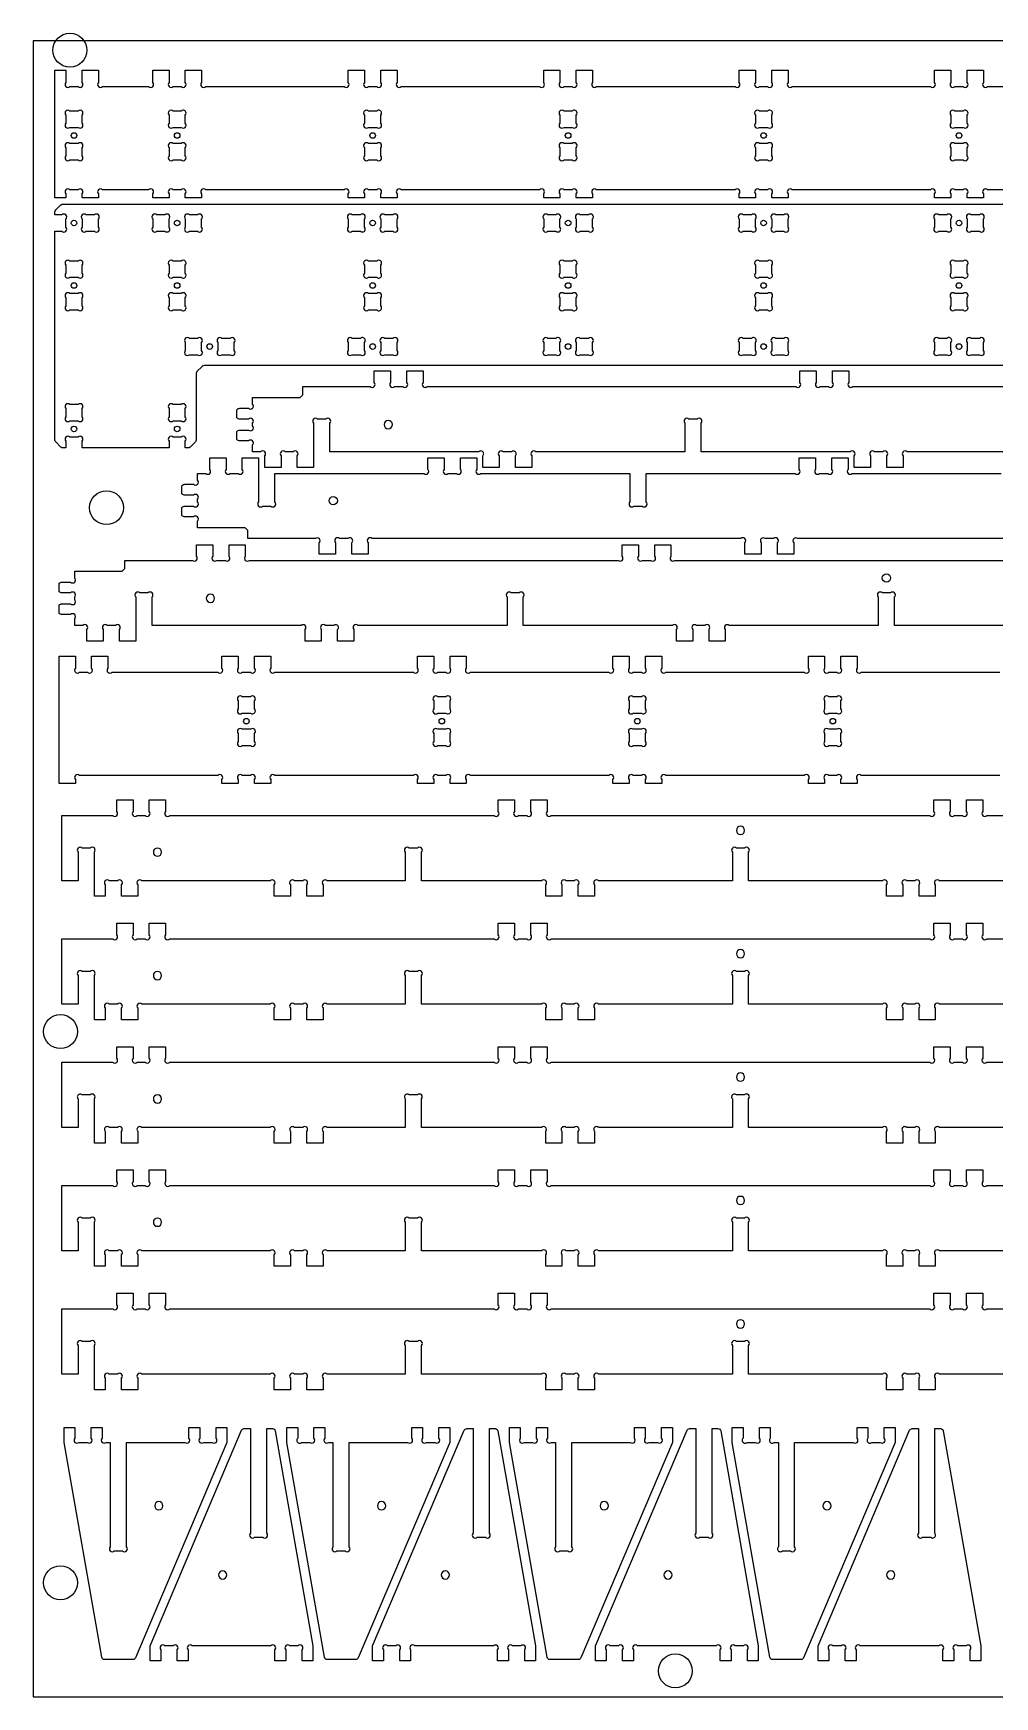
# Model space of a CAD drawing. Extents: x 299 to 2739, y 1266 to 3950.
# Drawn here: x 299 to 1007, y 2725 to 3950 of the extents above; entities that cross this region are included whole.
import ezdxf

# ---------------------------------------------------------------- set-up
doc = ezdxf.new("R2010")
doc.units = 0
for name, color, linetype in [('0_-_SHEET_REF', 250, 'CONTINUOUS'), ('1_-_HOLD_DOWN_DRILL', 40, 'CONTINUOUS'), ('2_-_INSIDE_HOLES_CUTOUT_FO', 3, 'CONTINUOUS'), ('3-_CUTOUT', 7, 'CONTINUOUS')]:
    doc.layers.add(name, color=color, linetype=linetype)

msp = doc.modelspace()

# ---------------------------------------------------------------- linework, layer by layer
at = {"layer": '0_-_SHEET_REF'}
msp.add_lwpolyline([(299, 2725), (2739, 2725), (2739, 3945), (299, 3945)], close=True, dxfattribs=at)
at = {"layer": '1_-_HOLD_DOWN_DRILL'}
for centre in [(326, 3938), (353, 3601), (319, 3215), (319, 2809), (772, 2744)]:
    msp.add_circle(centre, 12.5, dxfattribs=at)
at = {"layer": '2_-_INSIDE_HOLES_CUTOUT_FO'}
for points in [[(843.6, 3891.7, 0.668179), (840, 3893.2), (834, 3893.2, 1), (831, 3890.2), (831, 3884.2, 1), (834, 3881.2), (840, 3881.2, 1), (843, 3884.2), (843, 3890.2, 0.198912)], [(323, 3860.2, 1), (326, 3857.2), (332, 3857.2, 1), (335, 3860.2), (335, 3866.2, 1), (332, 3869.2), (326, 3869.2, 1), (323, 3866.2)], [(411, 3807.7, 1), (414, 3804.7), (420, 3804.7, 1), (423, 3807.7), (423, 3813.7, 1), (420, 3816.7), (414, 3816.7, 1), (411, 3813.7)], [(987, 3807.7, 1), (990, 3804.7), (996, 3804.7, 1), (999, 3807.7), (999, 3813.7, 1), (996, 3816.7), (990, 3816.7, 1), (987, 3813.7)], [(326, 3677, 1), (323, 3674), (323, 3668, 1), (326, 3665), (332, 3665, 1), (335, 3668), (335, 3674, 1), (332, 3677)], [(894.6, 3451.2, 0.198912), (894, 3452.7), (894, 3458.7, 1), (891, 3461.7), (885, 3461.7, 1), (882, 3458.7), (882, 3452.7, 1), (885, 3449.7), (891, 3449.7, 0.668179)], [(450, 3428.7, 1), (453, 3425.7), (459, 3425.7, 1), (462, 3428.7), (462, 3434.7, 1), (459, 3437.7), (453, 3437.7, 1), (450, 3434.7)]]:
    msp.add_lwpolyline(points, format="xyb", close=True, dxfattribs=at)
at = {"layer": '2_-_INSIDE_HOLES_CUTOUT_FO', "extrusion": (0, 0, -1)}
for centre in [(-560.5, 3662.2), (-429.5, 3534.2), (-820, 3363.2), (-390.5, 3347.2), (-820, 3272.4), (-390.5, 3256.3), (-820, 3181.5), (-390.5, 3165.4), (-820, 3090.6), (-390.5, 3074.6), (-820, 2999.7), (-391.5, 2865.7), (-555.6, 2865.7), (-719.6, 2865.7), (-883.7, 2865.7), (-438.5, 2814.7), (-602.6, 2814.7), (-766.6, 2814.7), (-930.7, 2814.7)]:
    msp.add_circle(centre, 3.05, dxfattribs=at)
at = {"layer": '2_-_INSIDE_HOLES_CUTOUT_FO'}
for centre in [(520, 3606.2), (927.5, 3549.2)]:
    msp.add_circle(centre, 3.05, dxfattribs=at)
at = {"layer": '3-_CUTOUT'}
for points in [[(1104, 3835.2), (1002, 3835.2, 1), (999, 3832.2), (999, 3829.2), (987, 3829.2), (987, 3832.2, 1), (984, 3835.2), (978, 3835.2, 1), (975, 3832.2), (975, 3829.2), (963, 3829.2), (963, 3832.2, 1), (960, 3835.2), (858, 3835.2, 1), (855, 3832.2), (855, 3829.2), (843, 3829.2), (843, 3832.2, 1), (840, 3835.2), (834, 3835.2, 1), (831, 3832.2), (831, 3829.2), (819, 3829.2), (819, 3832.2, 1), (816, 3835.2), (714, 3835.2, 1), (711, 3832.2), (711, 3829.2), (699, 3829.2), (699, 3832.2, 1), (696, 3835.2), (690, 3835.2, 1), (687, 3832.2), (687, 3829.2), (675, 3829.2), (675, 3832.2, 1), (672, 3835.2), (570, 3835.2, 1), (567, 3832.2), (567, 3829.2), (555, 3829.2), (555, 3832.2, 1), (552, 3835.2), (546, 3835.2, 1), (543, 3832.2), (543, 3829.2), (531, 3829.2), (531, 3832.2, 1), (528, 3835.2), (426, 3835.2, 1), (423, 3832.2), (423, 3829.2), (411, 3829.2), (411, 3832.2, 1), (408, 3835.2), (402, 3835.2, 1), (399, 3832.2), (399, 3829.2), (387, 3829.2), (387, 3832.2, 1), (384, 3835.2), (350, 3835.2, 1), (347, 3832.2), (347, 3829.2), (335, 3829.2), (335, 3832.2, 1), (332, 3835.2), (326, 3835.2, 1), (323, 3832.2), (323, 3829.2), (315, 3829.2), (315, 3923.2), (323, 3923.2), (323, 3914.2, 1), (326, 3911.2), (332, 3911.2, 1), (335, 3914.2), (335, 3923.2), (347, 3923.2), (347, 3914.2, 1), (350, 3911.2), (384, 3911.2, 1), (387, 3914.2), (387, 3923.2), (399, 3923.2), (399, 3914.2, 1), (402, 3911.2), (408, 3911.2, 1), (411, 3914.2), (411, 3923.2), (423, 3923.2), (423, 3914.2, 1), (426, 3911.2), (528, 3911.2, 1), (531, 3914.2), (531, 3923.2), (543, 3923.2), (543, 3914.2, 1), (546, 3911.2), (552, 3911.2, 1), (555, 3914.2), (555, 3923.2), (567, 3923.2), (567, 3914.2, 1), (570, 3911.2), (672, 3911.2, 1), (675, 3914.2), (675, 3923.2), (687, 3923.2), (687, 3914.2, 1), (690, 3911.2), (696, 3911.2, 1), (699, 3914.2), (699, 3923.2), (711, 3923.2), (711, 3914.2, 1), (714, 3911.2), (816, 3911.2, 1), (819, 3914.2), (819, 3923.2), (831, 3923.2), (831, 3914.2, 1), (834, 3911.2), (840, 3911.2, 1), (843, 3914.2), (843, 3923.2), (855, 3923.2), (855, 3914.2, 1), (858, 3911.2), (960, 3911.2, 1), (963, 3914.2), (963, 3923.2), (975, 3923.2), (975, 3914.2, 1), (978, 3911.2), (984, 3911.2, 1), (987, 3914.2), (987, 3923.2), (999, 3923.2), (999, 3914.2, 1), (1002, 3911.2), (1104, 3911.2, 1)], [(1681.2, 3705.7), (424.8, 3705.7, 0.198912), (423.4, 3705.1), (419.6, 3701.3, 0.198912), (419, 3699.9), (419, 3650.8, -0.198912), (418.4, 3649.4), (414.6, 3645.6, -0.198912), (413.2, 3645), (411, 3645), (411, 3650, 1), (408, 3653), (402, 3653, 1), (399, 3650), (399, 3645), (335, 3645), (335, 3650, 1), (332, 3653), (326, 3653, 1), (323, 3650), (323, 3645), (320.8, 3645, -0.198912), (319.4, 3645.6), (315.6, 3649.4, -0.198912), (315, 3650.8), (315, 3804.7), (320, 3804.7, 1), (323, 3807.7), (323, 3813.7, 1), (320, 3816.7), (315, 3816.7), (315, 3818.9, -0.198912), (315.6, 3820.3), (319.4, 3824.1, -0.198912), (320.8, 3824.7), (1785.2, 3824.7, -0.198912)], [(1052.5, 3642.2), (942.7, 3642.2, 1), (939.8, 3639.2), (939.8, 3630.7), (927.8, 3630.7), (927.8, 3639.2, 1), (924.8, 3642.2), (918.7, 3642.2, 1), (915.8, 3639.2), (915.8, 3630.7), (903.8, 3630.7), (903.8, 3639.2, 1), (900.8, 3642.2), (791, 3642.2), (791, 3663.2, 1), (788, 3666.2), (782, 3666.2, 1), (779, 3663.2), (779, 3642.2), (669.2, 3642.2, 1), (666.2, 3639.2), (666.2, 3630.7), (654.2, 3630.7), (654.2, 3639.2, 1), (651.3, 3642.2), (645.2, 3642.2, 1), (642.2, 3639.2), (642.2, 3630.7), (630.2, 3630.7), (630.2, 3639.2, 1), (627.3, 3642.2), (517.5, 3642.2), (517.5, 3663.2, 1), (514.5, 3666.2), (508.5, 3666.2, 1), (505.5, 3663.2), (505.5, 3630.7), (493.5, 3630.7), (493.5, 3639.2, 1), (490.5, 3642.2), (484.5, 3642.2, 1), (481.5, 3639.2), (481.5, 3630.7), (469.5, 3630.7), (469.5, 3639.2, 1), (466.5, 3642.2), (460.5, 3642.2), (460.5, 3647.2, 1), (457.5, 3650.2), (451.2, 3650.2, -0.198912), (449.1, 3651.1), (449, 3651.2), (449, 3657.2), (449.1, 3657.3, -0.198912), (451.2, 3658.2), (457.5, 3658.2, 1), (460.5, 3661.2), (460.5, 3663.2, 1), (457.5, 3666.2), (451.2, 3666.2, -0.198912), (449.1, 3667.1), (449, 3667.2), (449, 3673.2), (449.1, 3673.3, -0.198912), (451.2, 3674.2), (457.5, 3674.2, 1), (460.5, 3677.2), (460.5, 3682.2), (495.5, 3682.2), (497.5, 3684.2), (497.5, 3690.2), (547.3, 3690.2, 1), (550.2, 3693.2), (550.2, 3701.7), (562.2, 3701.7), (562.2, 3693.2, 1), (565.2, 3690.2), (571.3, 3690.2, 1), (574.2, 3693.2), (574.2, 3701.7), (586.2, 3701.7), (586.2, 3693.2, 1), (589.2, 3690.2), (860.8, 3690.2, 1), (863.8, 3693.2), (863.8, 3701.7), (875.8, 3701.7), (875.8, 3693.2, 1), (878.7, 3690.2), (884.8, 3690.2, 1), (887.8, 3693.2), (887.8, 3701.7), (899.8, 3701.7), (899.8, 3693.2, 1), (902.7, 3690.2), (1214.3, 3690.2, 1)], [(1173.8, 3578.2), (862.2, 3578.2, 1), (859.3, 3575.2), (859.3, 3566.7), (847.3, 3566.7), (847.3, 3575.2, 1), (844.3, 3578.2), (838.2, 3578.2, 1), (835.3, 3575.2), (835.3, 3566.7), (823.3, 3566.7), (823.3, 3575.2, 1), (820.3, 3578.2), (548.7, 3578.2, 1), (545.7, 3575.2), (545.7, 3566.7), (533.7, 3566.7), (533.7, 3575.2, 1), (530.8, 3578.2), (524.7, 3578.2, 1), (521.7, 3575.2), (521.7, 3566.7), (509.7, 3566.7), (509.7, 3575.2, 1), (506.8, 3578.2), (457, 3578.2), (457, 3584.2), (455, 3586.2), (420, 3586.2), (420, 3591.2, 1), (417, 3594.2), (410.7, 3594.2, -0.198912), (408.6, 3595.1), (408.5, 3595.2), (408.5, 3601.2), (408.6, 3601.3, -0.198912), (410.7, 3602.2), (417, 3602.2, 1), (420, 3605.2), (420, 3607.2, 1), (417, 3610.2), (410.7, 3610.2, -0.198912), (408.6, 3611.1), (408.5, 3611.2), (408.5, 3617.2), (408.6, 3617.3, -0.198912), (410.7, 3618.2), (417, 3618.2, 1), (420, 3621.2), (420, 3626.2), (426, 3626.2, 1), (429, 3629.2), (429, 3637.7), (441, 3637.7), (441, 3629.2, 1), (444, 3626.2), (450, 3626.2, 1), (453, 3629.2), (453, 3637.7), (465, 3637.7), (465, 3605.2, 1), (468, 3602.2), (474, 3602.2, 1), (477, 3605.2), (477, 3626.2), (586.8, 3626.2, 1), (589.7, 3629.2), (589.7, 3637.7), (601.7, 3637.7), (601.7, 3629.2, 1), (604.7, 3626.2), (610.8, 3626.2, 1), (613.7, 3629.2), (613.7, 3637.7), (625.7, 3637.7), (625.7, 3629.2, 1), (628.7, 3626.2), (738.5, 3626.2), (738.5, 3605.2, 1), (741.5, 3602.2), (747.5, 3602.2, 1), (750.5, 3605.2), (750.5, 3626.2), (860.3, 3626.2, 1), (863.3, 3629.2), (863.3, 3637.7), (875.3, 3637.7), (875.3, 3629.2, 1), (878.2, 3626.2), (884.3, 3626.2, 1), (887.3, 3629.2), (887.3, 3637.7), (899.3, 3637.7), (899.3, 3629.2, 1), (902.2, 3626.2), (1012, 3626.2)], [(1043.3, 3514.2), (933.5, 3514.2), (933.5, 3535.2, 1), (930.5, 3538.2), (924.5, 3538.2, 1), (921.5, 3535.2), (921.5, 3514.2), (811.7, 3514.2, 1), (808.8, 3511.2), (808.8, 3502.7), (796.8, 3502.7), (796.8, 3511.2, 1), (793.8, 3514.2), (787.7, 3514.2, 1), (784.8, 3511.2), (784.8, 3502.7), (772.8, 3502.7), (772.8, 3511.2, 1), (769.8, 3514.2), (660, 3514.2), (660, 3535.2, 1), (657, 3538.2), (651, 3538.2, 1), (648, 3535.2), (648, 3514.2), (538.2, 3514.2, 1), (535.2, 3511.2), (535.2, 3502.7), (523.2, 3502.7), (523.2, 3511.2, 1), (520.3, 3514.2), (514.2, 3514.2, 1), (511.2, 3511.2), (511.2, 3502.7), (499.2, 3502.7), (499.2, 3511.2, 1), (496.3, 3514.2), (386.5, 3514.2), (386.5, 3535.2, 1), (383.5, 3538.2), (377.5, 3538.2, 1), (374.5, 3535.2), (374.5, 3502.7), (362.5, 3502.7), (362.5, 3511.2, 1), (359.5, 3514.2), (353.5, 3514.2, 1), (350.5, 3511.2), (350.5, 3502.7), (338.5, 3502.7), (338.5, 3511.2, 1), (335.5, 3514.2), (329.5, 3514.2), (329.5, 3519.2, 1), (326.5, 3522.2), (320.2, 3522.2, -0.198912), (318.1, 3523.1), (318, 3523.2), (318, 3529.2), (318.1, 3529.3, -0.198912), (320.2, 3530.2), (326.5, 3530.2, 1), (329.5, 3533.2), (329.5, 3535.2, 1), (326.5, 3538.2), (320.2, 3538.2, -0.198912), (318.1, 3539.1), (318, 3539.2), (318, 3545.2), (318.1, 3545.3, -0.198912), (320.2, 3546.2), (326.5, 3546.2, 1), (329.5, 3549.2), (329.5, 3554.2), (364.5, 3554.2), (366.5, 3556.2), (366.5, 3562.2), (416.3, 3562.2, 1), (419.2, 3565.2), (419.2, 3573.7), (431.2, 3573.7), (431.2, 3565.2, 1), (434.2, 3562.2), (440.3, 3562.2, 1), (443.2, 3565.2), (443.2, 3573.7), (455.2, 3573.7), (455.2, 3565.2, 1), (458.2, 3562.2), (729.8, 3562.2, 1), (732.8, 3565.2), (732.8, 3573.7), (744.8, 3573.7), (744.8, 3565.2, 1), (747.7, 3562.2), (753.8, 3562.2, 1), (756.8, 3565.2), (756.8, 3573.7), (768.8, 3573.7), (768.8, 3565.2, 1), (771.7, 3562.2), (1083.3, 3562.2, 1)], [(1011, 3403.7), (909, 3403.7, 1), (906, 3400.7), (906, 3397.7), (894, 3397.7), (894, 3400.7, 1), (891, 3403.7), (885, 3403.7, 1), (882, 3400.7), (882, 3397.7), (870, 3397.7), (870, 3400.7, 1), (867, 3403.7), (765, 3403.7, 1), (762, 3400.7), (762, 3397.7), (750, 3397.7), (750, 3400.7, 1), (747, 3403.7), (741, 3403.7, 1), (738, 3400.7), (738, 3397.7), (726, 3397.7), (726, 3400.7, 1), (723, 3403.7), (621, 3403.7, 1), (618, 3400.7), (618, 3397.7), (606, 3397.7), (606, 3400.7, 1), (603, 3403.7), (597, 3403.7, 1), (594, 3400.7), (594, 3397.7), (582, 3397.7), (582, 3400.7, 1), (579, 3403.7), (477, 3403.7, 1), (474, 3400.7), (474, 3397.7), (462, 3397.7), (462, 3400.7, 1), (459, 3403.7), (453, 3403.7, 1), (450, 3400.7), (450, 3397.7), (438, 3397.7), (438, 3400.7, 1), (435, 3403.7), (333, 3403.7, 1), (330, 3400.7), (330, 3397.7), (318, 3397.7), (318, 3491.7), (330, 3491.7), (330, 3482.7, 1), (333, 3479.7), (339, 3479.7, 1), (342, 3482.7), (342, 3491.7), (354, 3491.7), (354, 3482.7, 1), (357, 3479.7), (435, 3479.7, 1), (438, 3482.7), (438, 3491.7), (450, 3491.7), (450, 3482.7, 1), (453, 3479.7), (459, 3479.7, 1), (462, 3482.7), (462, 3491.7), (474, 3491.7), (474, 3482.7, 1), (477, 3479.7), (579, 3479.7, 1), (582, 3482.7), (582, 3491.7), (594, 3491.7), (594, 3482.7, 1), (597, 3479.7), (603, 3479.7, 1), (606, 3482.7), (606, 3491.7), (618, 3491.7), (618, 3482.7, 1), (621, 3479.7), (723, 3479.7, 1), (726, 3482.7), (726, 3491.7), (738, 3491.7), (738, 3482.7, 1), (741, 3479.7), (747, 3479.7, 1), (750, 3482.7), (750, 3491.7), (762, 3491.7), (762, 3482.7, 1), (765, 3479.7), (867, 3479.7, 1), (870, 3482.7), (870, 3491.7), (882, 3491.7), (882, 3482.7, 1), (885, 3479.7), (891, 3479.7, 1), (894, 3482.7), (894, 3491.7), (906, 3491.7), (906, 3482.7, 1), (909, 3479.7), (1011, 3479.7, 1)], [(1055, 3326.2), (966.5, 3326.2, 1), (963.5, 3323.2), (963.5, 3314.7), (951.5, 3314.7), (951.5, 3323.2, 1), (948.5, 3326.2), (942.5, 3326.2, 1), (939.5, 3323.2), (939.5, 3314.7), (927.5, 3314.7), (927.5, 3323.2, 1), (924.5, 3326.2), (826, 3326.2), (826, 3347.2, 1), (823, 3350.2), (817, 3350.2, 1), (814, 3347.2), (814, 3326.2), (715.5, 3326.2, 1), (712.5, 3323.2), (712.5, 3314.7), (700.5, 3314.7), (700.5, 3323.2, 1), (697.5, 3326.2), (691.5, 3326.2, 1), (688.5, 3323.2), (688.5, 3314.7), (676.5, 3314.7), (676.5, 3323.2, 1), (673.5, 3326.2), (585, 3326.2), (585, 3347.2, 1), (582, 3350.2), (576, 3350.2, 1), (573, 3347.2), (573, 3326.2), (515.5, 3326.2, 1), (512.5, 3323.2), (512.5, 3314.7), (500.5, 3314.7), (500.5, 3323.2, 1), (497.5, 3326.2), (491.5, 3326.2, 1), (488.5, 3323.2), (488.5, 3314.7), (476.5, 3314.7), (476.5, 3323.2, 1), (473.5, 3326.2), (379, 3326.2, 1), (376, 3323.2), (376, 3314.7), (364, 3314.7), (364, 3323.2, 1), (361, 3326.2), (355, 3326.2, 1), (352, 3323.2), (352, 3314.7), (344, 3314.7), (344, 3347.2, 1), (341, 3350.2), (335, 3350.2, 1), (332, 3347.2), (332, 3326.2), (320, 3326.2), (320, 3374.2), (357.5, 3374.2, 1), (360.5, 3377.2), (360.5, 3385.7), (372.5, 3385.7), (372.5, 3377.2, 1), (375.5, 3374.2), (381.5, 3374.2, 1), (384.5, 3377.2), (384.5, 3385.7), (396.5, 3385.7), (396.5, 3377.2, 1), (399.5, 3374.2), (638.5, 3374.2, 1), (641.5, 3377.2), (641.5, 3385.7), (653.5, 3385.7), (653.5, 3377.2, 1), (656.5, 3374.2), (662.5, 3374.2, 1), (665.5, 3377.2), (665.5, 3385.7), (677.5, 3385.7), (677.5, 3377.2, 1), (680.5, 3374.2), (959.5, 3374.2, 1), (962.5, 3377.2), (962.5, 3385.7), (974.5, 3385.7), (974.5, 3377.2, 1), (977.5, 3374.2), (983.5, 3374.2, 1), (986.5, 3377.2), (986.5, 3385.7), (998.5, 3385.7), (998.5, 3377.2, 1), (1001.5, 3374.2), (1240.5, 3374.2, 1)], [(1055, 3235.3), (966.5, 3235.3, 1), (963.5, 3232.3), (963.5, 3223.8), (951.5, 3223.8), (951.5, 3232.3, 1), (948.5, 3235.3), (942.5, 3235.3, 1), (939.5, 3232.3), (939.5, 3223.8), (927.5, 3223.8), (927.5, 3232.3, 1), (924.5, 3235.3), (826, 3235.3), (826, 3256.3, 1), (823, 3259.3), (817, 3259.3, 1), (814, 3256.3), (814, 3235.3), (715.5, 3235.3, 1), (712.5, 3232.3), (712.5, 3223.8), (700.5, 3223.8), (700.5, 3232.3, 1), (697.5, 3235.3), (691.5, 3235.3, 1), (688.5, 3232.3), (688.5, 3223.8), (676.5, 3223.8), (676.5, 3232.3, 1), (673.5, 3235.3), (585, 3235.3), (585, 3256.3, 1), (582, 3259.3), (576, 3259.3, 1), (573, 3256.3), (573, 3235.3), (515.5, 3235.3, 1), (512.5, 3232.3), (512.5, 3223.8), (500.5, 3223.8), (500.5, 3232.3, 1), (497.5, 3235.3), (491.5, 3235.3, 1), (488.5, 3232.3), (488.5, 3223.8), (476.5, 3223.8), (476.5, 3232.3, 1), (473.5, 3235.3), (379, 3235.3, 1), (376, 3232.3), (376, 3223.8), (364, 3223.8), (364, 3232.3, 1), (361, 3235.3), (355, 3235.3, 1), (352, 3232.3), (352, 3223.8), (344, 3223.8), (344, 3256.3, 1), (341, 3259.3), (335, 3259.3, 1), (332, 3256.3), (332, 3235.3), (320, 3235.3), (320, 3283.3), (357.5, 3283.3, 1), (360.5, 3286.3), (360.5, 3294.8), (372.5, 3294.8), (372.5, 3286.3, 1), (375.5, 3283.3), (381.5, 3283.3, 1), (384.5, 3286.3), (384.5, 3294.8), (396.5, 3294.8), (396.5, 3286.3, 1), (399.5, 3283.3), (638.5, 3283.3, 1), (641.5, 3286.3), (641.5, 3294.8), (653.5, 3294.8), (653.5, 3286.3, 1), (656.5, 3283.3), (662.5, 3283.3, 1), (665.5, 3286.3), (665.5, 3294.8), (677.5, 3294.8), (677.5, 3286.3, 1), (680.5, 3283.3), (959.5, 3283.3, 1), (962.5, 3286.3), (962.5, 3294.8), (974.5, 3294.8), (974.5, 3286.3, 1), (977.5, 3283.3), (983.5, 3283.3, 1), (986.5, 3286.3), (986.5, 3294.8), (998.5, 3294.8), (998.5, 3286.3, 1), (1001.5, 3283.3), (1240.5, 3283.3, 1)], [(1055, 3144.4), (966.5, 3144.4, 1), (963.5, 3141.5), (963.5, 3132.9), (951.5, 3132.9), (951.5, 3141.5, 1), (948.5, 3144.4), (942.5, 3144.4, 1), (939.5, 3141.5), (939.5, 3132.9), (927.5, 3132.9), (927.5, 3141.5, 1), (924.5, 3144.4), (826, 3144.4), (826, 3165.5, 1), (823, 3168.4), (817, 3168.4, 1), (814, 3165.5), (814, 3144.4), (715.5, 3144.4, 1), (712.5, 3141.5), (712.5, 3132.9), (700.5, 3132.9), (700.5, 3141.5, 1), (697.5, 3144.4), (691.5, 3144.4, 1), (688.5, 3141.5), (688.5, 3132.9), (676.5, 3132.9), (676.5, 3141.5, 1), (673.5, 3144.4), (585, 3144.4), (585, 3165.5, 1), (582, 3168.4), (576, 3168.4, 1), (573, 3165.5), (573, 3144.4), (515.5, 3144.4, 1), (512.5, 3141.5), (512.5, 3132.9), (500.5, 3132.9), (500.5, 3141.5, 1), (497.5, 3144.4), (491.5, 3144.4, 1), (488.5, 3141.5), (488.5, 3132.9), (476.5, 3132.9), (476.5, 3141.5, 1), (473.5, 3144.4), (379, 3144.4, 1), (376, 3141.5), (376, 3132.9), (364, 3132.9), (364, 3141.5, 1), (361, 3144.4), (355, 3144.4, 1), (352, 3141.5), (352, 3132.9), (344, 3132.9), (344, 3165.5, 1), (341, 3168.4), (335, 3168.4, 1), (332, 3165.5), (332, 3144.4), (320, 3144.4), (320, 3192.4), (357.5, 3192.4, 1), (360.5, 3195.4), (360.5, 3203.9), (372.5, 3203.9), (372.5, 3195.4, 1), (375.5, 3192.4), (381.5, 3192.4, 1), (384.5, 3195.4), (384.5, 3203.9), (396.5, 3203.9), (396.5, 3195.4, 1), (399.5, 3192.4), (638.5, 3192.4, 1), (641.5, 3195.4), (641.5, 3203.9), (653.5, 3203.9), (653.5, 3195.4, 1), (656.5, 3192.4), (662.5, 3192.4, 1), (665.5, 3195.4), (665.5, 3203.9), (677.5, 3203.9), (677.5, 3195.4, 1), (680.5, 3192.4), (959.5, 3192.4, 1), (962.5, 3195.4), (962.5, 3203.9), (974.5, 3203.9), (974.5, 3195.4, 1), (977.5, 3192.4), (983.5, 3192.4, 1), (986.5, 3195.4), (986.5, 3203.9), (998.5, 3203.9), (998.5, 3195.4, 1), (1001.5, 3192.4), (1240.5, 3192.4, 1)], [(1055, 3053.6), (966.5, 3053.6, 1), (963.5, 3050.6), (963.5, 3042.1), (951.5, 3042.1), (951.5, 3050.6, 1), (948.5, 3053.6), (942.5, 3053.6, 1), (939.5, 3050.6), (939.5, 3042.1), (927.5, 3042.1), (927.5, 3050.6, 1), (924.5, 3053.6), (826, 3053.6), (826, 3074.6, 1), (823, 3077.6), (817, 3077.6, 1), (814, 3074.6), (814, 3053.6), (715.5, 3053.6, 1), (712.5, 3050.6), (712.5, 3042.1), (700.5, 3042.1), (700.5, 3050.6, 1), (697.5, 3053.6), (691.5, 3053.6, 1), (688.5, 3050.6), (688.5, 3042.1), (676.5, 3042.1), (676.5, 3050.6, 1), (673.5, 3053.6), (585, 3053.6), (585, 3074.6, 1), (582, 3077.6), (576, 3077.6, 1), (573, 3074.6), (573, 3053.6), (515.5, 3053.6, 1), (512.5, 3050.6), (512.5, 3042.1), (500.5, 3042.1), (500.5, 3050.6, 1), (497.5, 3053.6), (491.5, 3053.6, 1), (488.5, 3050.6), (488.5, 3042.1), (476.5, 3042.1), (476.5, 3050.6, 1), (473.5, 3053.6), (379, 3053.6, 1), (376, 3050.6), (376, 3042.1), (364, 3042.1), (364, 3050.6, 1), (361, 3053.6), (355, 3053.6, 1), (352, 3050.6), (352, 3042.1), (344, 3042.1), (344, 3074.6, 1), (341, 3077.6), (335, 3077.6, 1), (332, 3074.6), (332, 3053.6), (320, 3053.6), (320, 3101.6), (357.5, 3101.6, 1), (360.5, 3104.5), (360.5, 3113.1), (372.5, 3113.1), (372.5, 3104.5, 1), (375.5, 3101.6), (381.5, 3101.6, 1), (384.5, 3104.5), (384.5, 3113.1), (396.5, 3113.1), (396.5, 3104.5, 1), (399.5, 3101.6), (638.5, 3101.6, 1), (641.5, 3104.5), (641.5, 3113.1), (653.5, 3113.1), (653.5, 3104.5, 1), (656.5, 3101.6), (662.5, 3101.6, 1), (665.5, 3104.5), (665.5, 3113.1), (677.5, 3113.1), (677.5, 3104.5, 1), (680.5, 3101.6), (959.5, 3101.6, 1), (962.5, 3104.5), (962.5, 3113.1), (974.5, 3113.1), (974.5, 3104.5, 1), (977.5, 3101.6), (983.5, 3101.6, 1), (986.5, 3104.5), (986.5, 3113.1), (998.5, 3113.1), (998.5, 3104.5, 1), (1001.5, 3101.6), (1240.5, 3101.6, 1)], [(1055, 2962.7), (966.5, 2962.7, 1), (963.5, 2959.7), (963.5, 2951.2), (951.5, 2951.2), (951.5, 2959.7, 1), (948.5, 2962.7), (942.5, 2962.7, 1), (939.5, 2959.7), (939.5, 2951.2), (927.5, 2951.2), (927.5, 2959.7, 1), (924.5, 2962.7), (826, 2962.7), (826, 2983.7, 1), (823, 2986.7), (817, 2986.7, 1), (814, 2983.7), (814, 2962.7), (715.5, 2962.7, 1), (712.5, 2959.7), (712.5, 2951.2), (700.5, 2951.2), (700.5, 2959.7, 1), (697.5, 2962.7), (691.5, 2962.7, 1), (688.5, 2959.7), (688.5, 2951.2), (676.5, 2951.2), (676.5, 2959.7, 1), (673.5, 2962.7), (585, 2962.7), (585, 2983.7, 1), (582, 2986.7), (576, 2986.7, 1), (573, 2983.7), (573, 2962.7), (515.5, 2962.7, 1), (512.5, 2959.7), (512.5, 2951.2), (500.5, 2951.2), (500.5, 2959.7, 1), (497.5, 2962.7), (491.5, 2962.7, 1), (488.5, 2959.7), (488.5, 2951.2), (476.5, 2951.2), (476.5, 2959.7, 1), (473.5, 2962.7), (379, 2962.7, 1), (376, 2959.7), (376, 2951.2), (364, 2951.2), (364, 2959.7, 1), (361, 2962.7), (355, 2962.7, 1), (352, 2959.7), (352, 2951.2), (344, 2951.2), (344, 2983.7, 1), (341, 2986.7), (335, 2986.7, 1), (332, 2983.7), (332, 2962.7), (320, 2962.7), (320, 3010.7), (357.5, 3010.7, 1), (360.5, 3013.7), (360.5, 3022.2), (372.5, 3022.2), (372.5, 3013.7, 1), (375.5, 3010.7), (381.5, 3010.7, 1), (384.5, 3013.7), (384.5, 3022.2), (396.5, 3022.2), (396.5, 3013.7, 1), (399.5, 3010.7), (638.5, 3010.7, 1), (641.5, 3013.7), (641.5, 3022.2), (653.5, 3022.2), (653.5, 3013.7, 1), (656.5, 3010.7), (662.5, 3010.7, 1), (665.5, 3013.7), (665.5, 3022.2), (677.5, 3022.2), (677.5, 3013.7, 1), (680.5, 3010.7), (959.5, 3010.7, 1), (962.5, 3013.7), (962.5, 3022.2), (974.5, 3022.2), (974.5, 3013.7, 1), (977.5, 3010.7), (983.5, 3010.7, 1), (986.5, 3013.7), (986.5, 3022.2), (998.5, 3022.2), (998.5, 3013.7, 1), (1001.5, 3010.7), (1240.5, 3010.7, 1)]]:
    msp.add_lwpolyline(points, format="xyb", dxfattribs=at)
for points in [[(326, 3893.2, 1), (323, 3890.2), (323, 3884.2, 1), (326, 3881.2), (332, 3881.2, 1), (335, 3884.2), (335, 3890.2, 1), (332, 3893.2)], [(411.6, 3891.7, 0.668179), (408, 3893.2), (402, 3893.2, 1), (399, 3890.2), (399, 3884.2, 1), (402, 3881.2), (408, 3881.2, 1), (411, 3884.2), (411, 3890.2, 0.198912)], [(555.6, 3891.7, 0.668179), (552, 3893.2), (546, 3893.2, 1), (543, 3890.2), (543, 3884.2, 1), (546, 3881.2), (552, 3881.2, 1), (555, 3884.2), (555, 3890.2, 0.198912)], [(699.6, 3891.7, 0.668179), (696, 3893.2), (690, 3893.2, 1), (687, 3890.2), (687, 3884.2, 1), (690, 3881.2), (696, 3881.2, 1), (699, 3884.2), (699, 3890.2, 0.198912)], [(987.6, 3891.7, 0.668179), (984, 3893.2), (978, 3893.2, 1), (975, 3890.2), (975, 3884.2, 1), (978, 3881.2), (984, 3881.2, 1), (987, 3884.2), (987, 3890.2, 0.198912)], [(402, 3869.2, 1), (399, 3866.2), (399, 3860.2, 1), (402, 3857.2), (408, 3857.2, 1), (411, 3860.2), (411, 3866.2, 1), (408, 3869.2)], [(546, 3869.2, 1), (543, 3866.2), (543, 3860.2, 1), (546, 3857.2), (552, 3857.2, 1), (555, 3860.2), (555, 3866.2, 1), (552, 3869.2)], [(690, 3869.2, 1), (687, 3866.2), (687, 3860.2, 1), (690, 3857.2), (696, 3857.2, 1), (699, 3860.2), (699, 3866.2, 1), (696, 3869.2)], [(834, 3869.2, 1), (831, 3866.2), (831, 3860.2, 1), (834, 3857.2), (840, 3857.2, 1), (843, 3860.2), (843, 3866.2, 1), (840, 3869.2)], [(978, 3869.2, 1), (975, 3866.2), (975, 3860.2, 1), (978, 3857.2), (984, 3857.2, 1), (987, 3860.2), (987, 3866.2, 1), (984, 3869.2)], [(335, 3807.7, 1), (338, 3804.7), (344, 3804.7, 1), (347, 3807.7), (347, 3813.7, 1), (344, 3816.7), (338, 3816.7, 1), (335, 3813.7)], [(399.6, 3806.2, 0.198912), (399, 3807.7), (399, 3813.7, 1), (396, 3816.7), (390, 3816.7, 1), (387, 3813.7), (387, 3807.7, 1), (390, 3804.7), (396, 3804.7, 0.668179)], [(543.6, 3806.2, 0.198912), (543, 3807.7), (543, 3813.7, 1), (540, 3816.7), (534, 3816.7, 1), (531, 3813.7), (531, 3807.7, 1), (534, 3804.7), (540, 3804.7, 0.668179)], [(555, 3807.7, 1), (558, 3804.7), (564, 3804.7, 1), (567, 3807.7), (567, 3813.7, 1), (564, 3816.7), (558, 3816.7, 1), (555, 3813.7)], [(687.6, 3806.2, 0.198912), (687, 3807.7), (687, 3813.7, 1), (684, 3816.7), (678, 3816.7, 1), (675, 3813.7), (675, 3807.7, 1), (678, 3804.7), (684, 3804.7, 0.668179)], [(699, 3807.7, 1), (702, 3804.7), (708, 3804.7, 1), (711, 3807.7), (711, 3813.7, 1), (708, 3816.7), (702, 3816.7, 1), (699, 3813.7)], [(831.6, 3806.2, 0.198912), (831, 3807.7), (831, 3813.7, 1), (828, 3816.7), (822, 3816.7, 1), (819, 3813.7), (819, 3807.7, 1), (822, 3804.7), (828, 3804.7, 0.668179)], [(843, 3807.7, 1), (846, 3804.7), (852, 3804.7, 1), (855, 3807.7), (855, 3813.7, 1), (852, 3816.7), (846, 3816.7, 1), (843, 3813.7)], [(975.6, 3806.2, 0.198912), (975, 3807.7), (975, 3813.7, 1), (972, 3816.7), (966, 3816.7, 1), (963, 3813.7), (963, 3807.7, 1), (966, 3804.7), (972, 3804.7, 0.668179)], [(326, 3782.7, 1), (323, 3779.7), (323, 3773.7, 1), (326, 3770.7), (332, 3770.7, 1), (335, 3773.7), (335, 3779.7, 1), (332, 3782.7)], [(411.6, 3772.2, 0.198912), (411, 3773.7), (411, 3779.7, 1), (408, 3782.7), (402, 3782.7, 1), (399, 3779.7), (399, 3773.7, 1), (402, 3770.7), (408, 3770.7, 0.668179)], [(555.6, 3772.2, 0.198912), (555, 3773.7), (555, 3779.7, 1), (552, 3782.7), (546, 3782.7, 1), (543, 3779.7), (543, 3773.7, 1), (546, 3770.7), (552, 3770.7, 0.668179)], [(699.6, 3772.2, 0.198912), (699, 3773.7), (699, 3779.7, 1), (696, 3782.7), (690, 3782.7, 1), (687, 3779.7), (687, 3773.7, 1), (690, 3770.7), (696, 3770.7, 0.668179)], [(843.6, 3772.2, 0.198912), (843, 3773.7), (843, 3779.7, 1), (840, 3782.7), (834, 3782.7, 1), (831, 3779.7), (831, 3773.7, 1), (834, 3770.7), (840, 3770.7, 0.668179)], [(987.6, 3772.2, 0.198912), (987, 3773.7), (987, 3779.7, 1), (984, 3782.7), (978, 3782.7, 1), (975, 3779.7), (975, 3773.7, 1), (978, 3770.7), (984, 3770.7, 0.668179)], [(326, 3758.7, 1), (323, 3755.7), (323, 3749.7, 1), (326, 3746.7), (332, 3746.7, 1), (335, 3749.7), (335, 3755.7, 1), (332, 3758.7)], [(411.6, 3748.2, 0.198912), (411, 3749.7), (411, 3755.7, 1), (408, 3758.7), (402, 3758.7, 1), (399, 3755.7), (399, 3749.7, 1), (402, 3746.7), (408, 3746.7, 0.668179)], [(555.6, 3748.2, 0.198912), (555, 3749.7), (555, 3755.7, 1), (552, 3758.7), (546, 3758.7, 1), (543, 3755.7), (543, 3749.7, 1), (546, 3746.7), (552, 3746.7, 0.668179)], [(699.6, 3748.2, 0.198912), (699, 3749.7), (699, 3755.7, 1), (696, 3758.7), (690, 3758.7, 1), (687, 3755.7), (687, 3749.7, 1), (690, 3746.7), (696, 3746.7, 0.668179)], [(843.6, 3748.2, 0.198912), (843, 3749.7), (843, 3755.7, 1), (840, 3758.7), (834, 3758.7, 1), (831, 3755.7), (831, 3749.7, 1), (834, 3746.7), (840, 3746.7, 0.668179)], [(987.6, 3748.2, 0.198912), (987, 3749.7), (987, 3755.7, 1), (984, 3758.7), (978, 3758.7, 1), (975, 3755.7), (975, 3749.7, 1), (978, 3746.7), (984, 3746.7, 0.668179)], [(414, 3725.7, 1), (411, 3722.7), (411, 3716.7, 1), (414, 3713.7), (420, 3713.7, 1), (423, 3716.7), (423, 3722.7, 1), (420, 3725.7)], [(438, 3725.7, 1), (435, 3722.7), (435, 3716.7, 1), (438, 3713.7), (444, 3713.7, 1), (447, 3716.7), (447, 3722.7, 1), (444, 3725.7)], [(543.6, 3724.2, 0.668179), (540, 3725.7), (534, 3725.7, 1), (531, 3722.7), (531, 3716.7, 1), (534, 3713.7), (540, 3713.7, 1), (543, 3716.7), (543, 3722.7, 0.198912)], [(558, 3725.7, 1), (555, 3722.7), (555, 3716.7, 1), (558, 3713.7), (564, 3713.7, 1), (567, 3716.7), (567, 3722.7, 1), (564, 3725.7)], [(687.6, 3724.2, 0.668179), (684, 3725.7), (678, 3725.7, 1), (675, 3722.7), (675, 3716.7, 1), (678, 3713.7), (684, 3713.7, 1), (687, 3716.7), (687, 3722.7, 0.198912)], [(702, 3725.7, 1), (699, 3722.7), (699, 3716.7, 1), (702, 3713.7), (708, 3713.7, 1), (711, 3716.7), (711, 3722.7, 1), (708, 3725.7)], [(831.6, 3724.2, 0.668179), (828, 3725.7), (822, 3725.7, 1), (819, 3722.7), (819, 3716.7, 1), (822, 3713.7), (828, 3713.7, 1), (831, 3716.7), (831, 3722.7, 0.198912)], [(846, 3725.7, 1), (843, 3722.7), (843, 3716.7, 1), (846, 3713.7), (852, 3713.7, 1), (855, 3716.7), (855, 3722.7, 1), (852, 3725.7)], [(975.6, 3724.2, 0.668179), (972, 3725.7), (966, 3725.7, 1), (963, 3722.7), (963, 3716.7, 1), (966, 3713.7), (972, 3713.7, 1), (975, 3716.7), (975, 3722.7, 0.198912)], [(990, 3725.7, 1), (987, 3722.7), (987, 3716.7, 1), (990, 3713.7), (996, 3713.7, 1), (999, 3716.7), (999, 3722.7, 1), (996, 3725.7)], [(402, 3677, 1), (399, 3674), (399, 3668, 1), (402, 3665), (408, 3665, 1), (411, 3668), (411, 3674, 1), (408, 3677)], [(462.6, 3451.2, 0.198912), (462, 3452.7), (462, 3458.7, 1), (459, 3461.7), (453, 3461.7, 1), (450, 3458.7), (450, 3452.7, 1), (453, 3449.7), (459, 3449.7, 0.668179)], [(606.6, 3451.2, 0.198912), (606, 3452.7), (606, 3458.7, 1), (603, 3461.7), (597, 3461.7, 1), (594, 3458.7), (594, 3452.7, 1), (597, 3449.7), (603, 3449.7, 0.668179)], [(750.6, 3451.2, 0.198912), (750, 3452.7), (750, 3458.7, 1), (747, 3461.7), (741, 3461.7, 1), (738, 3458.7), (738, 3452.7, 1), (741, 3449.7), (747, 3449.7, 0.668179)], [(594, 3428.7, 1), (597, 3425.7), (603, 3425.7, 1), (606, 3428.7), (606, 3434.7, 1), (603, 3437.7), (597, 3437.7, 1), (594, 3434.7)], [(738, 3428.7, 1), (741, 3425.7), (747, 3425.7, 1), (750, 3428.7), (750, 3434.7, 1), (747, 3437.7), (741, 3437.7, 1), (738, 3434.7)], [(882, 3428.7, 1), (885, 3425.7), (891, 3425.7, 1), (894, 3428.7), (894, 3434.7, 1), (891, 3437.7), (885, 3437.7, 1), (882, 3434.7)], [(374.2, 2753.6, -0.300845), (372.4, 2752.4), (351.4, 2752.4, -0.364335), (349.4, 2754.1), (321.7, 2912.4), (321.7, 2923.4), (329.7, 2923.4), (329.7, 2915.4, 1), (332.7, 2912.4), (338.7, 2912.4, 1), (341.7, 2915.4), (341.7, 2923.4), (349.7, 2923.4), (349.7, 2915.4, 1), (352.7, 2912.4), (355.7, 2912.4), (355.7, 2835.4, 1), (358.7, 2832.4), (364.7, 2832.4, 1), (367.7, 2835.4), (367.7, 2912.4), (410.7, 2912.4, 1), (413.7, 2915.4), (413.7, 2923.4), (421.7, 2923.4), (421.7, 2915.4, 1), (424.7, 2912.4), (430.7, 2912.4, 1), (433.7, 2915.4), (433.7, 2923.4), (441.7, 2923.4), (441.7, 2912.4)], [(452.5, 2921.3, -0.300845), (454.3, 2922.5), (459, 2922.5), (459, 2845.5, 1), (462, 2842.5), (468, 2842.5, 1), (471, 2845.5), (471, 2922.5), (475.3, 2922.5, -0.364335), (477.3, 2920.8), (505, 2762.5), (505, 2751.5), (497, 2751.5), (497, 2759.5, 1), (494, 2762.5), (488, 2762.5, 1), (485, 2759.5), (485, 2751.5), (477, 2751.5), (477, 2759.5, 1), (474, 2762.5), (416, 2762.5, 1), (413, 2759.5), (413, 2751.5), (405, 2751.5), (405, 2759.5, 1), (402, 2762.5), (396, 2762.5, 1), (393, 2759.5), (393, 2751.5), (385, 2751.5), (385, 2762.5)], [(538.3, 2753.6, -0.300845), (536.4, 2752.4), (515.4, 2752.4, -0.364335), (513.5, 2754.1), (485.8, 2912.4), (485.8, 2923.4), (493.8, 2923.4), (493.8, 2915.4, 1), (496.7, 2912.4), (502.8, 2912.4, 1), (505.8, 2915.4), (505.8, 2923.4), (513.8, 2923.4), (513.8, 2915.4, 1), (516.7, 2912.4), (519.8, 2912.4), (519.8, 2835.4, 1), (522.7, 2832.4), (528.8, 2832.4, 1), (531.8, 2835.4), (531.8, 2912.4), (574.8, 2912.4, 1), (577.8, 2915.4), (577.8, 2923.4), (585.8, 2923.4), (585.8, 2915.4, 1), (588.7, 2912.4), (594.8, 2912.4, 1), (597.8, 2915.4), (597.8, 2923.4), (605.8, 2923.4), (605.8, 2912.4)], [(616.5, 2921.3, -0.300845), (618.4, 2922.5), (623, 2922.5), (623, 2845.5, 1), (626, 2842.5), (632.1, 2842.5, 1), (635, 2845.5), (635, 2922.5), (639.4, 2922.5, -0.364335), (641.3, 2920.8), (669, 2762.5), (669, 2751.5), (661, 2751.5), (661, 2759.5, 1), (658.1, 2762.5), (652, 2762.5, 1), (649, 2759.5), (649, 2751.5), (641, 2751.5), (641, 2759.5, 1), (638.1, 2762.5), (580, 2762.5, 1), (577, 2759.5), (577, 2751.5), (569, 2751.5), (569, 2759.5, 1), (566.1, 2762.5), (560, 2762.5, 1), (557, 2759.5), (557, 2751.5), (549, 2751.5), (549, 2762.5)], [(702.3, 2753.6, -0.300845), (700.5, 2752.4), (679.5, 2752.4, -0.364335), (677.5, 2754.1), (649.8, 2912.4), (649.8, 2923.4), (657.8, 2923.4), (657.8, 2915.4, 1), (660.8, 2912.4), (666.8, 2912.4, 1), (669.8, 2915.4), (669.8, 2923.4), (677.8, 2923.4), (677.8, 2915.4, 1), (680.8, 2912.4), (683.8, 2912.4), (683.8, 2835.4, 1), (686.8, 2832.4), (692.8, 2832.4, 1), (695.8, 2835.4), (695.8, 2912.4), (738.8, 2912.4, 1), (741.8, 2915.4), (741.8, 2923.4), (749.8, 2923.4), (749.8, 2915.4, 1), (752.8, 2912.4), (758.8, 2912.4, 1), (761.8, 2915.4), (761.8, 2923.4), (769.8, 2923.4), (769.8, 2912.4)], [(780.6, 2921.3, -0.300845), (782.4, 2922.5), (787.1, 2922.5), (787.1, 2845.5, 1), (790.1, 2842.5), (796.1, 2842.5, 1), (799.1, 2845.5), (799.1, 2922.5), (803.4, 2922.5, -0.364335), (805.4, 2920.8), (833.1, 2762.5), (833.1, 2751.5), (825.1, 2751.5), (825.1, 2759.5, 1), (822.1, 2762.5), (816.1, 2762.5, 1), (813.1, 2759.5), (813.1, 2751.5), (805.1, 2751.5), (805.1, 2759.5, 1), (802.1, 2762.5), (744.1, 2762.5, 1), (741.1, 2759.5), (741.1, 2751.5), (733.1, 2751.5), (733.1, 2759.5, 1), (730.1, 2762.5), (724.1, 2762.5, 1), (721.1, 2759.5), (721.1, 2751.5), (713.1, 2751.5), (713.1, 2762.5)], [(866.4, 2753.6, -0.300845), (864.5, 2752.4), (843.5, 2752.4, -0.364335), (841.6, 2754.1), (813.9, 2912.4), (813.9, 2923.4), (821.9, 2923.4), (821.9, 2915.4, 1), (824.8, 2912.4), (830.9, 2912.4, 1), (833.9, 2915.4), (833.9, 2923.4), (841.9, 2923.4), (841.9, 2915.4, 1), (844.8, 2912.4), (847.9, 2912.4), (847.9, 2835.4, 1), (850.8, 2832.4), (856.9, 2832.4, 1), (859.9, 2835.4), (859.9, 2912.4), (902.9, 2912.4, 1), (905.9, 2915.4), (905.9, 2923.4), (913.9, 2923.4), (913.9, 2915.4, 1), (916.8, 2912.4), (922.9, 2912.4, 1), (925.9, 2915.4), (925.9, 2923.4), (933.9, 2923.4), (933.9, 2912.4)], [(944.6, 2921.3, -0.300845), (946.5, 2922.5), (951.1, 2922.5), (951.1, 2845.5, 1), (954.1, 2842.5), (960.2, 2842.5, 1), (963.1, 2845.5), (963.1, 2922.5), (967.5, 2922.5, -0.364335), (969.4, 2920.8), (997.1, 2762.5), (997.1, 2751.5), (989.1, 2751.5), (989.1, 2759.5, 1), (986.2, 2762.5), (980.1, 2762.5, 1), (977.1, 2759.5), (977.1, 2751.5), (969.1, 2751.5), (969.1, 2759.5, 1), (966.2, 2762.5), (908.1, 2762.5, 1), (905.1, 2759.5), (905.1, 2751.5), (897.1, 2751.5), (897.1, 2759.5, 1), (894.2, 2762.5), (888.1, 2762.5, 1), (885.1, 2759.5), (885.1, 2751.5), (877.1, 2751.5), (877.1, 2762.5)]]:
    msp.add_lwpolyline(points, format="xyb", close=True, dxfattribs=at)
for centre in [(329, 3875.2), (405, 3875.2), (549, 3875.2), (693, 3875.2), (837, 3875.2), (981, 3875.2), (329, 3810.7), (405, 3810.7), (549, 3810.7), (693, 3810.7), (837, 3810.7), (981, 3810.7), (329, 3764.7), (405, 3764.7), (549, 3764.7), (693, 3764.7), (837, 3764.7), (981, 3764.7), (429, 3719.7), (549, 3719.7), (693, 3719.7), (837, 3719.7), (981, 3719.7), (329, 3659), (405, 3659), (456, 3443.7), (600, 3443.7), (744, 3443.7), (888, 3443.7)]:
    msp.add_circle(centre, 2.05, dxfattribs=at)

doc.saveas('drawing.dxf')
